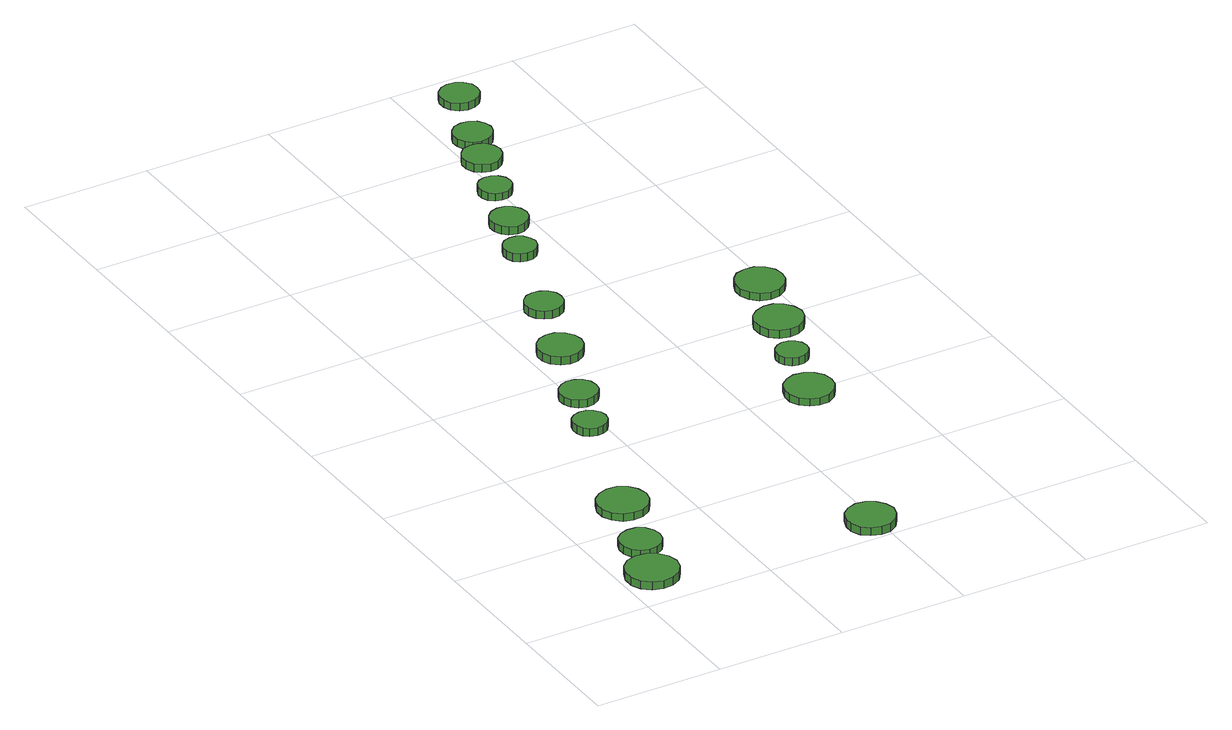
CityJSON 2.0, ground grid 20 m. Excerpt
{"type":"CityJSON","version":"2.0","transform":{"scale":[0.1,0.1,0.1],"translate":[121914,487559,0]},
"CityObjects":{
"tree1":{"type":"SolitaryVegetationObject","attributes":{"function":"something"},"geometry":[{"type":"MultiSurface","lod":"1","boundaries":[[[0,1,2,3,4,5,6,7,8,9,10,11,12,13,14]],[[15,16,17,18,19,20,21,22,23,24,25,26,27,28,29]],[[0,29,28,1]],[[1,28,27,2]],[[2,27,26,3]],[[3,26,25,4]],[[4,25,24,5]],[[5,24,23,6]],[[6,23,22,7]],[[7,22,21,8]],[[8,21,20,9]],[[9,20,19,10]],[[10,19,18,11]],[[11,18,17,12]],[[12,17,16,13]],[[13,16,15,14]],[[14,15,29,0]]]}]},
"tree2":{"type":"SolitaryVegetationObject","attributes":{"function":"something"},"geometry":[{"type":"MultiSurface","lod":"1","boundaries":[[[30,31,32,33,34,35,36,37,38,39,40,41,42,43,44]],[[45,46,47,48,49,50,51,52,53,54,55,56,57,58,59]],[[30,59,58,31]],[[31,58,57,32]],[[32,57,56,33]],[[33,56,55,34]],[[34,55,54,35]],[[35,54,53,36]],[[36,53,52,37]],[[37,52,51,38]],[[38,51,50,39]],[[39,50,49,40]],[[40,49,48,41]],[[41,48,47,42]],[[42,47,46,43]],[[43,46,45,44]],[[44,45,59,30]]]}]},
"tree3":{"type":"SolitaryVegetationObject","attributes":{"function":"something"},"geometry":[{"type":"MultiSurface","lod":"1","boundaries":[[[60,61,62,63,64,65,66,67,68,69,70,71,72,73,74]],[[75,76,77,78,79,80,81,82,83,84,85,86,87,88,89]],[[60,89,88,61]],[[61,88,87,62]],[[62,87,86,63]],[[63,86,85,64]],[[64,85,84,65]],[[65,84,83,66]],[[66,83,82,67]],[[67,82,81,68]],[[68,81,80,69]],[[69,80,79,70]],[[70,79,78,71]],[[71,78,77,72]],[[72,77,76,73]],[[73,76,75,74]],[[74,75,89,60]]]}]},
"tree4":{"type":"SolitaryVegetationObject","attributes":{"function":"something"},"geometry":[{"type":"MultiSurface","lod":"1","boundaries":[[[90,91,92,93,94,95,96,97,98,99,100,101,102,103,104]],[[105,106,107,108,109,110,111,112,113,114,115,116,117,118,119]],[[90,119,118,91]],[[91,118,117,92]],[[92,117,116,93]],[[93,116,115,94]],[[94,115,114,95]],[[95,114,113,96]],[[96,113,112,97]],[[97,112,111,98]],[[98,111,110,99]],[[99,110,109,100]],[[100,109,108,101]],[[101,108,107,102]],[[102,107,106,103]],[[103,106,105,104]],[[104,105,119,90]]]}]},
"tree5":{"type":"SolitaryVegetationObject","attributes":{"function":"something"},"geometry":[{"type":"MultiSurface","lod":"1","boundaries":[[[120,121,122,123,124,125,126,127,128,129,130,131,132,133,134]],[[135,136,137,138,139,140,141,142,143,144,145,146,147,148,149]],[[120,149,148,121]],[[121,148,147,122]],[[122,147,146,123]],[[123,146,145,124]],[[124,145,144,125]],[[125,144,143,126]],[[126,143,142,127]],[[127,142,141,128]],[[128,141,140,129]],[[129,140,139,130]],[[130,139,138,131]],[[131,138,137,132]],[[132,137,136,133]],[[133,136,135,134]],[[134,135,149,120]]]}]},
"tree6":{"type":"SolitaryVegetationObject","attributes":{"function":"something"},"geometry":[{"type":"MultiSurface","lod":"1","boundaries":[[[150,151,152,153,154,155,156,157,158,159,160,161,162,163,164]],[[165,166,167,168,169,170,171,172,173,174,175,176,177,178,179]],[[150,179,178,151]],[[151,178,177,152]],[[152,177,176,153]],[[153,176,175,154]],[[154,175,174,155]],[[155,174,173,156]],[[156,173,172,157]],[[157,172,171,158]],[[158,171,170,159]],[[159,170,169,160]],[[160,169,168,161]],[[161,168,167,162]],[[162,167,166,163]],[[163,166,165,164]],[[164,165,179,150]]]}]},
"tree7":{"type":"SolitaryVegetationObject","attributes":{"function":"something"},"geometry":[{"type":"MultiSurface","lod":"1","boundaries":[[[180,181,182,183,184,185,186,187,188,189,190,191,192,193,194]],[[195,196,197,198,199,200,201,202,203,204,205,206,207,208,209]],[[180,209,208,181]],[[181,208,207,182]],[[182,207,206,183]],[[183,206,205,184]],[[184,205,204,185]],[[185,204,203,186]],[[186,203,202,187]],[[187,202,201,188]],[[188,201,200,189]],[[189,200,199,190]],[[190,199,198,191]],[[191,198,197,192]],[[192,197,196,193]],[[193,196,195,194]],[[194,195,209,180]]]}]},
"tree8":{"type":"SolitaryVegetationObject","attributes":{"function":"something"},"geometry":[{"type":"MultiSurface","lod":"1","boundaries":[[[210,211,212,213,214,215,216,217,218,219,220,221,222,223,224]],[[225,226,227,228,229,230,231,232,233,234,235,236,237,238,239]],[[210,239,238,211]],[[211,238,237,212]],[[212,237,236,213]],[[213,236,235,214]],[[214,235,234,215]],[[215,234,233,216]],[[216,233,232,217]],[[217,232,231,218]],[[218,231,230,219]],[[219,230,229,220]],[[220,229,228,221]],[[221,228,227,222]],[[222,227,226,223]],[[223,226,225,224]],[[224,225,239,210]]]}]},
"tree9":{"type":"SolitaryVegetationObject","attributes":{"function":"something"},"geometry":[{"type":"MultiSurface","lod":"1","boundaries":[[[240,241,242,243,244,245,246,247,248,249,250,251,252,253,254]],[[255,256,257,258,259,260,261,262,263,264,265,266,267,268,269]],[[240,269,268,241]],[[241,268,267,242]],[[242,267,266,243]],[[243,266,265,244]],[[244,265,264,245]],[[245,264,263,246]],[[246,263,262,247]],[[247,262,261,248]],[[248,261,260,249]],[[249,260,259,250]],[[250,259,258,251]],[[251,258,257,252]],[[252,257,256,253]],[[253,256,255,254]],[[254,255,269,240]]]}]},
"tree10":{"type":"SolitaryVegetationObject","attributes":{"function":"something"},"geometry":[{"type":"MultiSurface","lod":"1","boundaries":[[[270,271,272,273,274,275,276,277,278,279,280,281,282,283,284]],[[285,286,287,288,289,290,291,292,293,294,295,296,297,298,299]],[[270,299,298,271]],[[271,298,297,272]],[[272,297,296,273]],[[273,296,295,274]],[[274,295,294,275]],[[275,294,293,276]],[[276,293,292,277]],[[277,292,291,278]],[[278,291,290,279]],[[279,290,289,280]],[[280,289,288,281]],[[281,288,287,282]],[[282,287,286,283]],[[283,286,285,284]],[[284,285,299,270]]]}]},
"tree11":{"type":"SolitaryVegetationObject","attributes":{"function":"something"},"geometry":[{"type":"MultiSurface","lod":"1","boundaries":[[[300,301,302,303,304,305,306,307,308,309,310,311,312,313,314]],[[315,316,317,318,319,320,321,322,323,324,325,326,327,328,329]],[[300,329,328,301]],[[301,328,327,302]],[[302,327,326,303]],[[303,326,325,304]],[[304,325,324,305]],[[305,324,323,306]],[[306,323,322,307]],[[307,322,321,308]],[[308,321,320,309]],[[309,320,319,310]],[[310,319,318,311]],[[311,318,317,312]],[[312,317,316,313]],[[313,316,315,314]],[[314,315,329,300]]]}]},
"tree12":{"type":"SolitaryVegetationObject","attributes":{"function":"something"},"geometry":[{"type":"MultiSurface","lod":"1","boundaries":[[[330,331,332,333,334,335,336,337,338,339,340,341,342,343,344]],[[345,346,347,348,349,350,351,352,353,354,355,356,357,358,359]],[[330,359,358,331]],[[331,358,357,332]],[[332,357,356,333]],[[333,356,355,334]],[[334,355,354,335]],[[335,354,353,336]],[[336,353,352,337]],[[337,352,351,338]],[[338,351,350,339]],[[339,350,349,340]],[[340,349,348,341]],[[341,348,347,342]],[[342,347,346,343]],[[343,346,345,344]],[[344,345,359,330]]]}]},
"tree13":{"type":"SolitaryVegetationObject","attributes":{"function":"something"},"geometry":[{"type":"MultiSurface","lod":"1","boundaries":[[[360,361,362,363,364,365,366,367,368,369,370,371,372,373,374]],[[375,376,377,378,379,380,381,382,383,384,385,386,387,388,389]],[[360,389,388,361]],[[361,388,387,362]],[[362,387,386,363]],[[363,386,385,364]],[[364,385,384,365]],[[365,384,383,366]],[[366,383,382,367]],[[367,382,381,368]],[[368,381,380,369]],[[369,380,379,370]],[[370,379,378,371]],[[371,378,377,372]],[[372,377,376,373]],[[373,376,375,374]],[[374,375,389,360]]]}]},
"tree14":{"type":"SolitaryVegetationObject","attributes":{"function":"something"},"geometry":[{"type":"MultiSurface","lod":"1","boundaries":[[[390,391,392,393,394,395,396,397,398,399,400,401,402,403,404]],[[405,406,407,408,409,410,411,412,413,414,415,416,417,418,419]],[[390,419,418,391]],[[391,418,417,392]],[[392,417,416,393]],[[393,416,415,394]],[[394,415,414,395]],[[395,414,413,396]],[[396,413,412,397]],[[397,412,411,398]],[[398,411,410,399]],[[399,410,409,400]],[[400,409,408,401]],[[401,408,407,402]],[[402,407,406,403]],[[403,406,405,404]],[[404,405,419,390]]]}]},
"tree15":{"type":"SolitaryVegetationObject","attributes":{"function":"something"},"geometry":[{"type":"MultiSurface","lod":"1","boundaries":[[[420,421,422,423,424,425,426,427,428,429,430,431,432,433,434]],[[435,436,437,438,439,440,441,442,443,444,445,446,447,448,449]],[[420,449,448,421]],[[421,448,447,422]],[[422,447,446,423]],[[423,446,445,424]],[[424,445,444,425]],[[425,444,443,426]],[[426,443,442,427]],[[427,442,441,428]],[[428,441,440,429]],[[429,440,439,430]],[[430,439,438,431]],[[431,438,437,432]],[[432,437,436,433]],[[433,436,435,434]],[[434,435,449,420]]]}]},
"tree16":{"type":"SolitaryVegetationObject","attributes":{"function":"something"},"geometry":[{"type":"MultiSurface","lod":"1","boundaries":[[[450,451,452,453,454,455,456,457,458,459,460,461,462,463,464]],[[465,466,467,468,469,470,471,472,473,474,475,476,477,478,479]],[[450,479,478,451]],[[451,478,477,452]],[[452,477,476,453]],[[453,476,475,454]],[[454,475,474,455]],[[455,474,473,456]],[[456,473,472,457]],[[457,472,471,458]],[[458,471,470,459]],[[459,470,469,460]],[[460,469,468,461]],[[461,468,467,462]],[[462,467,466,463]],[[463,466,465,464]],[[464,465,479,450]]]}]},
"tree17":{"type":"SolitaryVegetationObject","attributes":{"function":"something"},"geometry":[{"type":"MultiSurface","lod":"1","boundaries":[[[480,481,482,483,484,485,486,487,488,489,490,491,492,493,494]],[[495,496,497,498,499,500,501,502,503,504,505,506,507,508,509]],[[480,509,508,481]],[[481,508,507,482]],[[482,507,506,483]],[[483,506,505,484]],[[484,505,504,485]],[[485,504,503,486]],[[486,503,502,487]],[[487,502,501,488]],[[488,501,500,489]],[[489,500,499,490]],[[490,499,498,491]],[[491,498,497,492]],[[492,497,496,493]],[[493,496,495,494]],[[494,495,509,480]]]}]},
"tree18":{"type":"SolitaryVegetationObject","attributes":{"function":"something"},"geometry":[{"type":"MultiSurface","lod":"1","boundaries":[[[510,511,512,513,514,515,516,517,518,519,520,521,522,523,524]],[[525,526,527,528,529,530,531,532,533,534,535,536,537,538,539]],[[510,539,538,511]],[[511,538,537,512]],[[512,537,536,513]],[[513,536,535,514]],[[514,535,534,515]],[[515,534,533,516]],[[516,533,532,517]],[[517,532,531,518]],[[518,531,530,519]],[[519,530,529,520]],[[520,529,528,521]],[[521,528,527,522]],[[522,527,526,523]],[[523,526,525,524]],[[524,525,539,510]]]}]}
},
"vertices":[
[89,71,16],[85,87,16],[75,101,16],[61,109,16],[44,111,16],[28,106,16],[16,95,16],[9,79,16],[9,62,16],[16,47,16],[28,36,16],[44,31,16],[61,33,16],[75,41,16],[85,54,16],[85,54,3],[75,41,3],[61,33,3],[44,31,3],[28,36,3],[16,47,3],[9,62,3],[9,79,3],[16,95,3],[28,106,3],[44,111,3],[61,109,3],[75,101,3],[85,87,3],[89,71,3],
[106,147,16],[103,160,16],[96,171,16],[84,178,16],[71,179,16],[58,175,16],[48,166,16],[43,154,16],[43,141,16],[48,129,16],[58,120,16],[71,116,16],[84,117,16],[96,124,16],[103,134,16],[103,134,4],[96,124,4],[84,117,4],[71,116,4],[58,120,4],[48,129,4],[43,141,4],[43,154,4],[48,166,4],[58,175,4],[71,179,4],[84,178,4],[96,171,4],[103,160,4],[106,147,4],
[146,253,16],[142,269,16],[133,282,16],[119,290,16],[103,291,16],[88,286,16],[76,276,16],[69,261,16],[69,245,16],[76,230,16],[88,219,16],[103,215,16],[119,216,16],[133,224,16],[142,237,16],[142,237,4],[133,224,4],[119,216,4],[103,215,4],[88,219,4],[76,230,4],[69,245,4],[69,261,4],[76,276,4],[88,286,4],[103,291,4],[119,290,4],[133,282,4],[142,269,4],[146,253,4],
[207,471,15],[205,481,15],[198,490,15],[189,495,15],[179,496,15],[168,493,15],[160,486,15],[156,476,15],[156,465,15],[160,455,15],[168,448,15],[179,445,15],[189,446,15],[198,451,15],[205,460,15],[205,460,2],[198,451,2],[189,446,2],[179,445,2],[168,448,2],[160,455,2],[156,465,2],[156,476,2],[160,486,2],[168,493,2],[179,496,2],[189,495,2],[198,490,2],[205,481,2],[207,471,2],
[237,548,16],[235,560,16],[228,570,16],[217,576,16],[205,577,16],[194,573,16],[185,565,16],[180,554,16],[180,542,16],[185,531,16],[194,523,16],[205,519,16],[217,521,16],[228,527,16],[235,536,16],[235,536,3],[228,527,3],[217,521,3],[205,519,3],[194,523,3],[185,531,3],[180,542,3],[180,554,3],[185,565,3],[194,573,3],[205,577,3],[217,576,3],[228,570,3],[235,560,3],[237,548,3],
[427,41,16],[423,56,16],[414,68,16],[401,76,16],[386,78,16],[371,73,16],[359,63,16],[353,48,16],[353,33,16],[359,19,16],[371,9,16],[386,4,16],[401,5,16],[414,13,16],[423,26,16],[423,26,3],[414,13,3],[401,5,3],[386,4,3],[371,9,3],[359,19,3],[353,33,3],[353,48,3],[359,63,3],[371,73,3],[386,78,3],[401,76,3],[414,68,3],[423,56,3],[427,41,3],
[282,667,17],[279,681,17],[271,692,17],[258,700,17],[244,701,17],[231,697,17],[220,687,17],[214,674,17],[214,660,17],[220,647,17],[231,637,17],[244,633,17],[258,634,17],[271,642,17],[279,653,17],[279,653,4],[271,642,4],[258,634,4],[244,633,4],[231,637,4],[220,647,4],[214,660,4],[214,674,4],[220,687,4],[231,697,4],[244,701,4],[258,700,4],[271,692,4],[279,681,4],[282,667,4],
[319,785,16],[317,796,16],[310,806,16],[299,812,16],[287,813,16],[276,810,16],[267,802,16],[262,791,16],[262,779,16],[267,768,16],[276,760,16],[287,756,16],[299,757,16],[310,763,16],[317,773,16],[317,773,3],[310,763,3],[299,757,3],[287,756,3],[276,760,3],[267,768,3],[262,779,3],[262,791,3],[267,802,3],[276,810,3],[287,813,3],[299,812,3],[310,806,3],[317,796,3],[319,785,3],
[532,393,16],[529,408,16],[520,420,16],[507,428,16],[491,430,16],[477,425,16],[465,415,16],[459,400,16],[459,385,16],[465,371,16],[477,361,16],[491,356,16],[507,357,16],[520,365,16],[529,378,16],[529,378,4],[520,365,4],[507,357,4],[491,356,4],[477,361,4],[465,371,4],[459,385,4],[459,400,4],[465,415,4],[477,425,4],[491,430,4],[507,428,4],[520,420,4],[529,408,4],[532,393,4],
[366,937,15],[363,947,15],[357,956,15],[348,961,15],[338,962,15],[328,959,15],[320,952,15],[316,942,15],[316,932,15],[320,922,15],[328,915,15],[338,912,15],[348,913,15],[357,918,15],[363,926,15],[363,926,2],[357,918,2],[348,913,2],[338,912,2],[328,915,2],[320,922,2],[316,932,2],[316,942,2],[320,952,2],[328,959,2],[338,962,2],[348,961,2],[357,956,2],[363,947,2],[366,937,2],
[395,1011,16],[392,1023,16],[385,1033,16],[375,1039,16],[363,1040,16],[351,1036,16],[343,1028,16],[338,1017,16],[338,1005,16],[343,994,16],[351,986,16],[363,982,16],[375,984,16],[385,990,16],[392,999,16],[392,999,3],[385,990,3],[375,984,3],[363,982,3],[351,986,3],[343,994,3],[338,1005,3],[338,1017,3],[343,1028,3],[351,1036,3],[363,1040,3],[375,1039,3],[385,1033,3],[392,1023,3],[395,1011,3],
[550,493,15],[548,503,15],[542,511,15],[533,516,15],[523,517,15],[514,514,15],[506,507,15],[502,498,15],[502,488,15],[506,479,15],[514,472,15],[523,469,15],[533,470,15],[542,475,15],[548,483,15],[548,483,2],[542,475,2],[533,470,2],[523,469,2],[514,472,2],[506,479,2],[502,488,2],[502,498,2],[506,507,2],[514,514,2],[523,517,2],[533,516,2],[542,511,2],[548,503,2],[550,493,2],
[420,1099,15],[418,1109,15],[411,1118,15],[402,1123,15],[392,1124,15],[382,1121,15],[374,1114,15],[370,1104,15],[370,1094,15],[374,1084,15],[382,1077,15],[392,1074,15],[402,1075,15],[411,1080,15],[418,1089,15],[418,1089,3],[411,1080,3],[402,1075,3],[392,1074,3],[382,1077,3],[374,1084,3],[370,1094,3],[370,1104,3],[374,1114,3],[382,1121,3],[392,1124,3],[402,1123,3],[411,1118,3],[418,1109,3],[420,1099,3],
[592,578,16],[588,593,16],[579,606,16],[566,614,16],[551,615,16],[536,610,16],[524,600,16],[518,586,16],[518,570,16],[524,556,16],[536,546,16],[551,541,16],[566,543,16],[579,551,16],[588,563,16],[588,563,3],[579,551,3],[566,543,3],[551,541,3],[536,546,3],[524,556,3],[518,570,3],[518,586,3],[524,600,3],[536,610,3],[551,615,3],[566,614,3],[579,606,3],[588,593,3],[592,578,3],
[450,1179,17],[447,1191,17],[440,1201,17],[429,1207,17],[417,1208,17],[405,1205,17],[396,1196,17],[391,1185,17],[391,1173,17],[396,1161,17],[405,1153,17],[417,1149,17],[429,1150,17],[440,1157,17],[447,1167,17],[447,1167,4],[440,1157,4],[429,1150,4],[417,1149,4],[405,1153,4],[396,1161,4],[391,1173,4],[391,1185,4],[396,1196,4],[405,1205,4],[417,1208,4],[429,1207,4],[440,1201,4],[447,1191,4],[450,1179,4],
[620,680,16],[617,695,16],[608,708,16],[595,716,16],[579,717,16],[564,713,16],[553,702,16],[547,688,16],[547,673,16],[553,659,16],[564,648,16],[579,643,16],[595,645,16],[608,653,16],[617,665,16],[617,665,4],[608,653,4],[595,645,4],[579,643,4],[564,648,4],[553,659,4],[547,673,4],[547,688,4],[553,702,4],[564,713,4],[579,717,4],[595,716,4],[608,708,4],[617,695,4],[620,680,4],
[471,1240,16],[468,1252,16],[461,1262,16],[450,1268,16],[438,1269,16],[426,1266,16],[417,1257,16],[412,1246,16],[412,1234,16],[417,1222,16],[426,1214,16],[438,1210,16],[450,1212,16],[461,1218,16],[468,1228,16],[468,1228,3],[461,1218,3],[450,1212,3],[438,1210,3],[426,1214,3],[417,1222,3],[412,1234,3],[412,1246,3],[417,1257,3],[426,1266,3],[438,1269,3],[450,1268,3],[461,1262,3],[468,1252,3],[471,1240,3],
[508,1341,17],[506,1353,17],[498,1363,17],[488,1369,17],[475,1370,17],[464,1367,17],[454,1358,17],[449,1347,17],[449,1335,17],[454,1323,17],[464,1315,17],[475,1311,17],[488,1313,17],[498,1319,17],[506,1329,17],[506,1329,5],[498,1319,5],[488,1313,5],[475,1311,5],[464,1315,5],[454,1323,5],[449,1335,5],[449,1347,5],[454,1358,5],[464,1367,5],[475,1370,5],[488,1369,5],[498,1363,5],[506,1353,5],[508,1341,5]
]}
